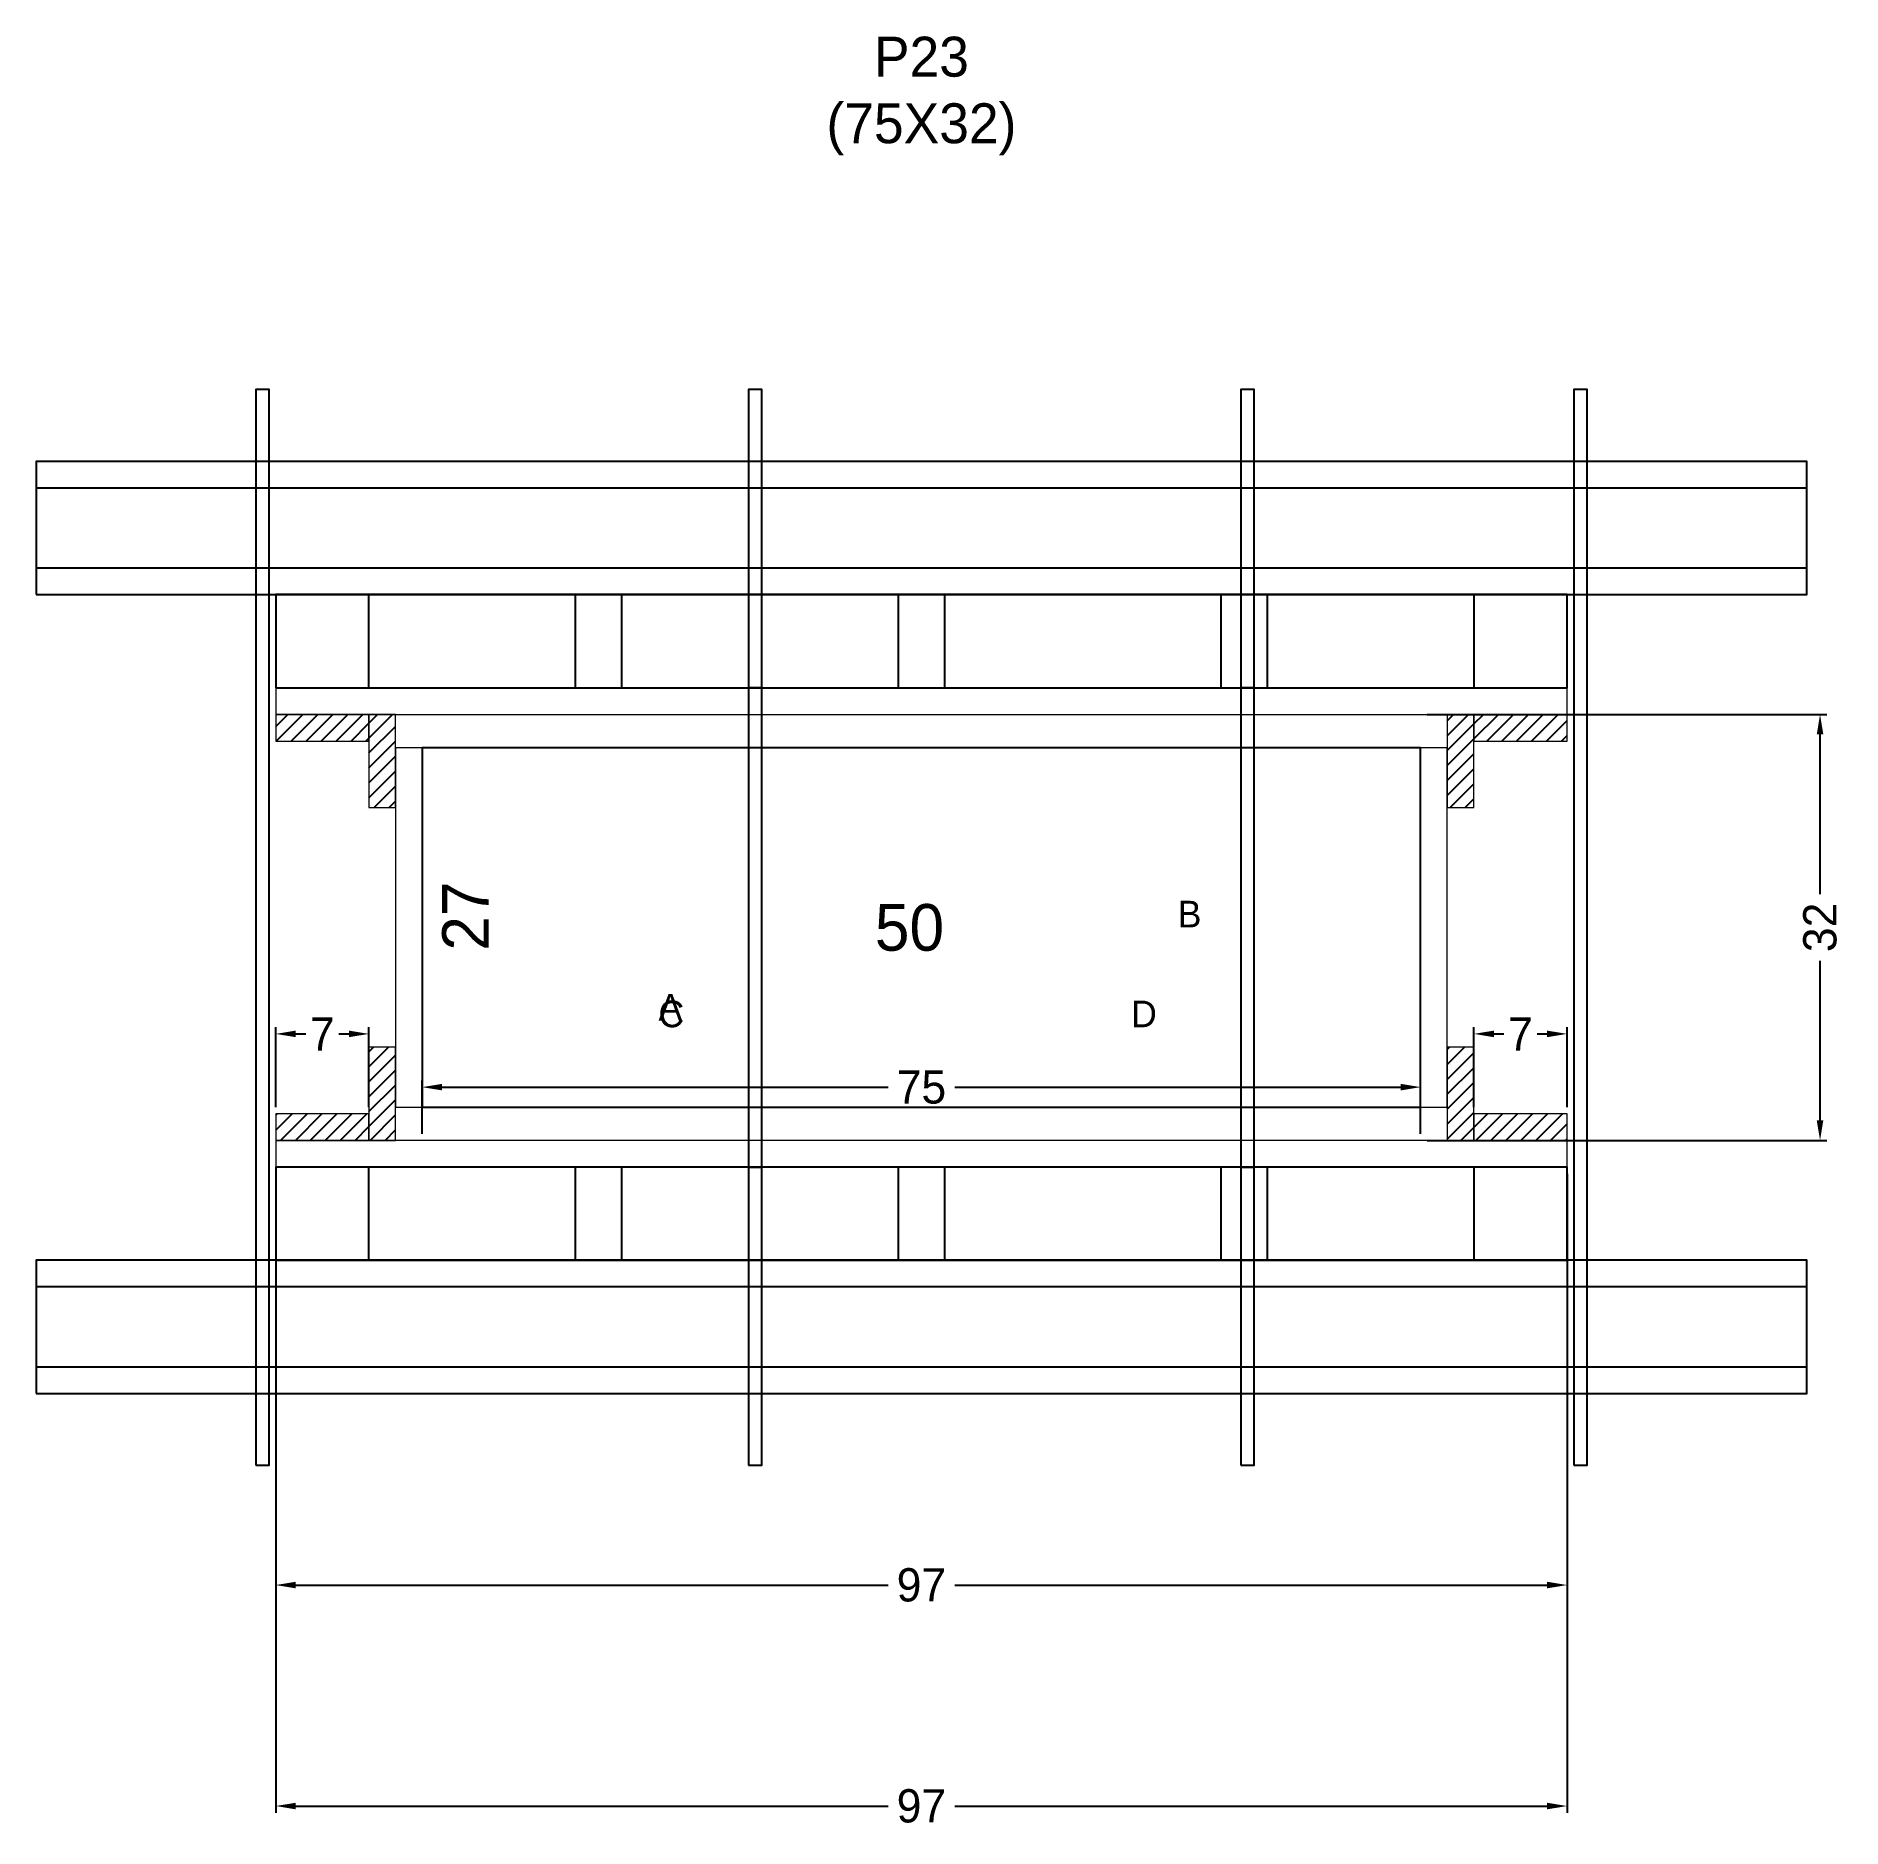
# Model space of a CAD drawing. Header units: centimetres. Extents: x -133 to 138, y 5 to 274.
import ezdxf

# ---------------------------------------------------------------- set-up
doc = ezdxf.new("R2010")
doc.units = ezdxf.units.CM
for name, color, linetype in [('CHAPA', 140, 'Continuous'), ('COTA', 241, 'Continuous'), ('Hachura', 251, 'Continuous'), ('Madeira', 30, 'Continuous'), ('NOMENCLATURA', 7, 'Continuous'), ('Painéis', 200, 'Continuous'), ('Perfil Metálico', 150, 'Continuous'), ('SARRAFO', 251, 'Continuous'), ('TEXTO_GERAL', 7, 'Continuous')]:
    doc.layers.add(name, color=color, linetype=linetype)
doc.dimstyles.new('cotax2', dxfattribs={"dimtxt": 2.5, "dimasz": 1.5, "dimexe": 0.5, "dimexo": 0.5, "dimgap": 0.5, "dimtad": 1, "dimcen": 2.5, "dimazin": 3, "dimtfac": 1, "dimtmove": 0, "dimatfit": 3})
pattern_1 = [(45, (0, 0), (-1.122532, 1.122532), [])]

# ---------------------------------------------------------------- blocks, each defined once
blk = doc.blocks.new('_CLOSEDFILLED')
at = {"color": 0, "linetype": 'BYBLOCK'}
blk.add_solid([(-1, 0.164), (0, 0), (-1, -0.164)], dxfattribs=at)
blk = doc.blocks.new('*D1')
for p, q in [((-97, 103), (-97, 7)), ((97, 103), (97, 7)), ((-94, 8), (-5, 8)), ((5, 8), (94, 8))]:
    blk.add_line(p, q)
at = {"layer": 'Defpoints'}
for p in [(-97, 104), (97, 104), (-97, 8)]:
    blk.add_point(p, dxfattribs=at)
at = {"layer": 'COTA', "xscale": 3, "yscale": 3, "rotation": 180}
blk.add_blockref('_CLOSEDFILLED', (-97, 8), dxfattribs=at)
at = {"layer": 'COTA', "xscale": 3, "yscale": 3}
blk.add_blockref('_CLOSEDFILLED', (97, 8), dxfattribs=at)
at = {"layer": 'COTA', "insert": (0, 8), "char_height": 5, "attachment_point": 5}
blk.add_mtext('97', dxfattribs=at)
blk = doc.blocks.new('*D2')
for p, q in [((-75, 109), (-75, 117)), ((75, 109), (75, 117)), ((-72, 116), (-5, 116)), ((5, 116), (72, 116))]:
    blk.add_line(p, q)
at = {"layer": 'Defpoints'}
for p in [(-75, 116), (-75, 108), (75, 108)]:
    blk.add_point(p, dxfattribs=at)
at = {"layer": 'COTA', "xscale": 3, "yscale": 3, "rotation": 180}
blk.add_blockref('_CLOSEDFILLED', (-75, 116), dxfattribs=at)
at = {"layer": 'COTA', "xscale": 3, "yscale": 3}
blk.add_blockref('_CLOSEDFILLED', (75, 116), dxfattribs=at)
at = {"layer": 'COTA', "insert": (0, 116), "char_height": 5, "attachment_point": 5}
blk.add_mtext('75', dxfattribs=at)
blk = doc.blocks.new('*D3')
for p, q in [((76, 172), (136, 172)), ((135, 145), (135, 169)), ((135, 111), (135, 135)), ((76, 108), (136, 108))]:
    blk.add_line(p, q)
at = {"layer": 'Defpoints'}
for p in [(75, 172), (75, 108), (135, 108)]:
    blk.add_point(p, dxfattribs=at)
at = {"layer": 'COTA', "xscale": 3, "yscale": 3}
for p, rotation in [((135, 172), 90), ((135, 108), -90.00000000000001)]:
    blk.add_blockref('_CLOSEDFILLED', p, dxfattribs=dict(at, rotation=rotation))
at = {"layer": 'COTA', "insert": (135, 140), "char_height": 5, "attachment_point": 5, "rotation": 90}
blk.add_mtext('32', dxfattribs=at)
blk = doc.blocks.new('*D4')
for p, q in [((-97, 113), (-97, 125)), ((-83, 113), (-83, 125)), ((-94, 124), (-92.5, 124)), ((-87.5, 124), (-86, 124))]:
    blk.add_line(p, q)
at = {"layer": 'Defpoints'}
for p in [(-97, 124), (-97, 112), (-83, 112)]:
    blk.add_point(p, dxfattribs=at)
at = {"layer": 'COTA', "xscale": 3, "yscale": 3, "rotation": 180}
blk.add_blockref('_CLOSEDFILLED', (-97, 124), dxfattribs=at)
at = {"layer": 'COTA', "xscale": 3, "yscale": 3}
blk.add_blockref('_CLOSEDFILLED', (-83, 124), dxfattribs=at)
at = {"layer": 'COTA', "insert": (-90, 124), "char_height": 5, "attachment_point": 5}
blk.add_mtext('7', dxfattribs=at)
blk = doc.blocks.new('*D5')
for p, q in [((83, 113), (83, 125)), ((97, 113), (97, 125)), ((86, 124), (87.5, 124)), ((92.5, 124), (94, 124))]:
    blk.add_line(p, q)
at = {"layer": 'Defpoints'}
for p in [(83, 124), (83, 112), (97, 112)]:
    blk.add_point(p, dxfattribs=at)
at = {"layer": 'COTA', "xscale": 3, "yscale": 3, "rotation": 180}
blk.add_blockref('_CLOSEDFILLED', (83, 124), dxfattribs=at)
at = {"layer": 'COTA', "xscale": 3, "yscale": 3}
blk.add_blockref('_CLOSEDFILLED', (97, 124), dxfattribs=at)
at = {"layer": 'COTA', "insert": (90, 124), "char_height": 5, "attachment_point": 5}
blk.add_mtext('7', dxfattribs=at)
blk = doc.blocks.new('*D6')
for p, q in [((-97, 70.2), (-97, 40.2)), ((97, 70.2), (97, 40.2)), ((-94, 41.2), (-5, 41.2)), ((5, 41.2), (94, 41.2))]:
    blk.add_line(p, q)
at = {"layer": 'Defpoints'}
for p in [(-97, 71.2), (97, 71.2), (-97, 41.2)]:
    blk.add_point(p, dxfattribs=at)
at = {"layer": 'COTA', "xscale": 3, "yscale": 3, "rotation": 180}
blk.add_blockref('_CLOSEDFILLED', (-97, 41.2), dxfattribs=at)
at = {"layer": 'COTA', "xscale": 3, "yscale": 3}
blk.add_blockref('_CLOSEDFILLED', (97, 41.2), dxfattribs=at)
at = {"layer": 'COTA', "insert": (0, 41.2), "char_height": 5, "attachment_point": 5}
blk.add_mtext('97', dxfattribs=at)

msp = doc.modelspace()

# ---------------------------------------------------------------- hatches: boundary and pattern name
at = {"layer": 'Hachura'}
h = msp.add_hatch(dxfattribs=at)
h.set_pattern_fill('ANSI31')
h.set_pattern_definition(pattern_1)
h.paths.add_polyline_path([(-97, 168), (-83, 168), (-83, 172), (-97, 172)])
h = msp.add_hatch(dxfattribs=at)
h.set_pattern_fill('ANSI31')
h.set_pattern_definition(pattern_1)
h.paths.add_polyline_path([(-83, 158), (-79, 158), (-79, 172), (-83, 172)])
h = msp.add_hatch(dxfattribs=at)
h.set_pattern_fill('ANSI31')
h.set_pattern_definition(pattern_1)
h.paths.add_polyline_path([(79, 158), (83, 158), (83, 172), (79, 172)])
h = msp.add_hatch(dxfattribs=at)
h.set_pattern_fill('ANSI31')
h.set_pattern_definition(pattern_1)
h.paths.add_polyline_path([(83, 168), (97, 168), (97, 172), (83, 172)])
h = msp.add_hatch(dxfattribs=at)
h.set_pattern_fill('ANSI31')
h.set_pattern_definition(pattern_1)
h.paths.add_polyline_path([(-83, 108), (-79, 108), (-79, 122), (-83, 122)])
h = msp.add_hatch(dxfattribs=at)
h.set_pattern_fill('ANSI31')
h.set_pattern_definition(pattern_1)
h.paths.add_polyline_path([(79, 108), (83, 108), (83, 122), (79, 122)])
h = msp.add_hatch(dxfattribs=at)
h.set_pattern_fill('ANSI31')
h.set_pattern_definition(pattern_1)
h.paths.add_polyline_path([(-97, 108), (-83, 108), (-83, 112), (-97, 112)])
h = msp.add_hatch(dxfattribs=at)
h.set_pattern_fill('ANSI31')
h.set_pattern_definition(pattern_1)
h.paths.add_polyline_path([(83, 108), (97, 108), (97, 112), (83, 112)])

# ---------------------------------------------------------------- linework, layer by layer
at = {"layer": 'CHAPA', "lineweight": 18}
for points in [[(-97, 172), (97, 172), (97, 176), (-97, 176)], [(-97, 172), (97, 172), (97, 176), (-97, 176)], [(-79, 113), (-75, 113), (-75, 167), (-79, 167)], [(-79, 113), (-75, 113), (-75, 167), (-79, 167)], [(75, 113), (79, 113), (79, 167), (75, 167)], [(75, 113), (79, 113), (79, 167), (75, 167)], [(-97, 104), (97, 104), (97, 108), (-97, 108)], [(-97, 104), (97, 104), (97, 108), (-97, 108)]]:
    msp.add_lwpolyline(points, close=True, dxfattribs=at)
at = {"layer": 'Hachura'}
for points in [[(-100, 59.2), (-98, 59.2), (-98, 220.8), (-100, 220.8)], [(-26, 176), (-24, 176), (-24, 220.8), (-26, 220.8)], [(48, 176), (50, 176), (50, 220.8), (48, 220.8)], [(98, 59.2), (100, 59.2), (100, 220.8), (98, 220.8)], [(-26, 104), (-24, 104), (-24, 176), (-26, 176)], [(48, 104), (50, 104), (50, 176), (48, 176)], [(-26, 59.2), (-24, 59.2), (-24, 104), (-26, 104)], [(48, 59.2), (50, 59.2), (50, 104), (48, 104)]]:
    msp.add_lwpolyline(points, close=True, dxfattribs=at)
at = {"layer": 'Madeira', "color": 126}
for points in [[(-97, 176), (97, 176), (97, 190), (-97, 190)], [(-97, 176), (-83, 176), (-83, 190), (-97, 190)], [(-52, 176), (-45, 176), (-45, 190), (-52, 190)], [(-3.5, 176), (3.5, 176), (3.5, 190), (-3.5, 190)], [(45, 176), (52, 176), (52, 190), (45, 190)], [(83, 176), (97, 176), (97, 190), (83, 190)], [(-97, 90), (97, 90), (97, 104), (-97, 104)], [(-97, 90), (-83, 90), (-83, 104), (-97, 104)], [(-52, 90), (-45, 90), (-45, 104), (-52, 104)], [(-3.5, 90), (3.5, 90), (3.5, 104), (-3.5, 104)], [(45, 90), (52, 90), (52, 104), (45, 104)], [(83, 90), (97, 90), (97, 104), (83, 104)]]:
    msp.add_lwpolyline(points, close=True, dxfattribs=at)
at = {"layer": 'Painéis'}
msp.add_lwpolyline([(-75, 113), (75, 113), (75, 167), (-75, 167)], close=True, dxfattribs=at)
at = {"layer": 'Perfil Metálico', "color": 224}
for points in [[(-133, 190), (133, 190), (133, 210), (-133, 210)], [(-133, 194), (133, 194), (133, 206), (-133, 206)], [(-133, 70), (133, 70), (133, 90), (-133, 90)], [(-133, 74), (133, 74), (133, 86), (-133, 86)]]:
    msp.add_lwpolyline(points, close=True, dxfattribs=at)
at = {"layer": 'SARRAFO', "color": 251, "lineweight": 13}
for points in [[(-97, 168), (-83, 168), (-83, 172), (-97, 172)], [(-83, 158), (-79, 158), (-79, 172), (-83, 172)], [(79, 158), (83, 158), (83, 172), (79, 172)], [(83, 168), (97, 168), (97, 172), (83, 172)], [(-83, 108), (-79, 108), (-79, 122), (-83, 122)], [(79, 108), (83, 108), (83, 122), (79, 122)], [(-97, 108), (-83, 108), (-83, 112), (-97, 112)], [(83, 108), (97, 108), (97, 112), (83, 112)]]:
    msp.add_lwpolyline(points, close=True, dxfattribs=at)

# ---------------------------------------------------------------- texts
at = {"layer": 'COTA'}
msp.add_text('27', height=7, rotation=90, dxfattribs=at).set_placement((-65, 136.5))
msp.add_text('50', height=7, dxfattribs=at).set_placement((-7, 136.5))
at = {"layer": 'NOMENCLATURA', "insert": (0, 256), "char_height": 6, "attachment_point": 8}
msp.add_mtext('P23\\P(75X32)', dxfattribs=at)
at = {"layer": 'TEXTO_GERAL'}
for s, p in [('B', (38.5, 140)), ('A', (-39.5, 126)), ('C', (-39.5, 125)), ('D', (31.5, 125))]:
    msp.add_text(s, height=4, dxfattribs=at).set_placement(p)

# ---------------------------------------------------------------- dimensions: what is measured, and where the dimension line sits
at = {"layer": 'COTA'}
dim = msp.add_linear_dim(base=(135, 108), p1=(75, 108), p2=(75, 172), angle=90, dimstyle='cotax2', dxfattribs=at)
dim.commit()
dim.dimension.update_dxf_attribs({"geometry": '*D3', "text_midpoint": (135, 140)})
for base, p1, p2, picture, middle in [((-97, 124), (-97, 112), (-83, 112), '*D4', (-90, 124)), ((83, 124), (83, 112), (97, 112), '*D5', (90, 124)), ((-75, 116), (-75, 108), (75, 108), '*D2', (0, 116)), ((-97, 8), (-97, 104), (97, 104), '*D1', (0, 8)), ((-97, 41.2), (-97, 71.2), (97, 71.2), '*D6', (0, 41.2))]:
    dim = msp.add_linear_dim(base=base, p1=p1, p2=p2, dimstyle='cotax2', dxfattribs=at)
    dim.commit()
    dim.dimension.update_dxf_attribs({"geometry": picture, "text_midpoint": middle})

doc.saveas('drawing.dxf')
